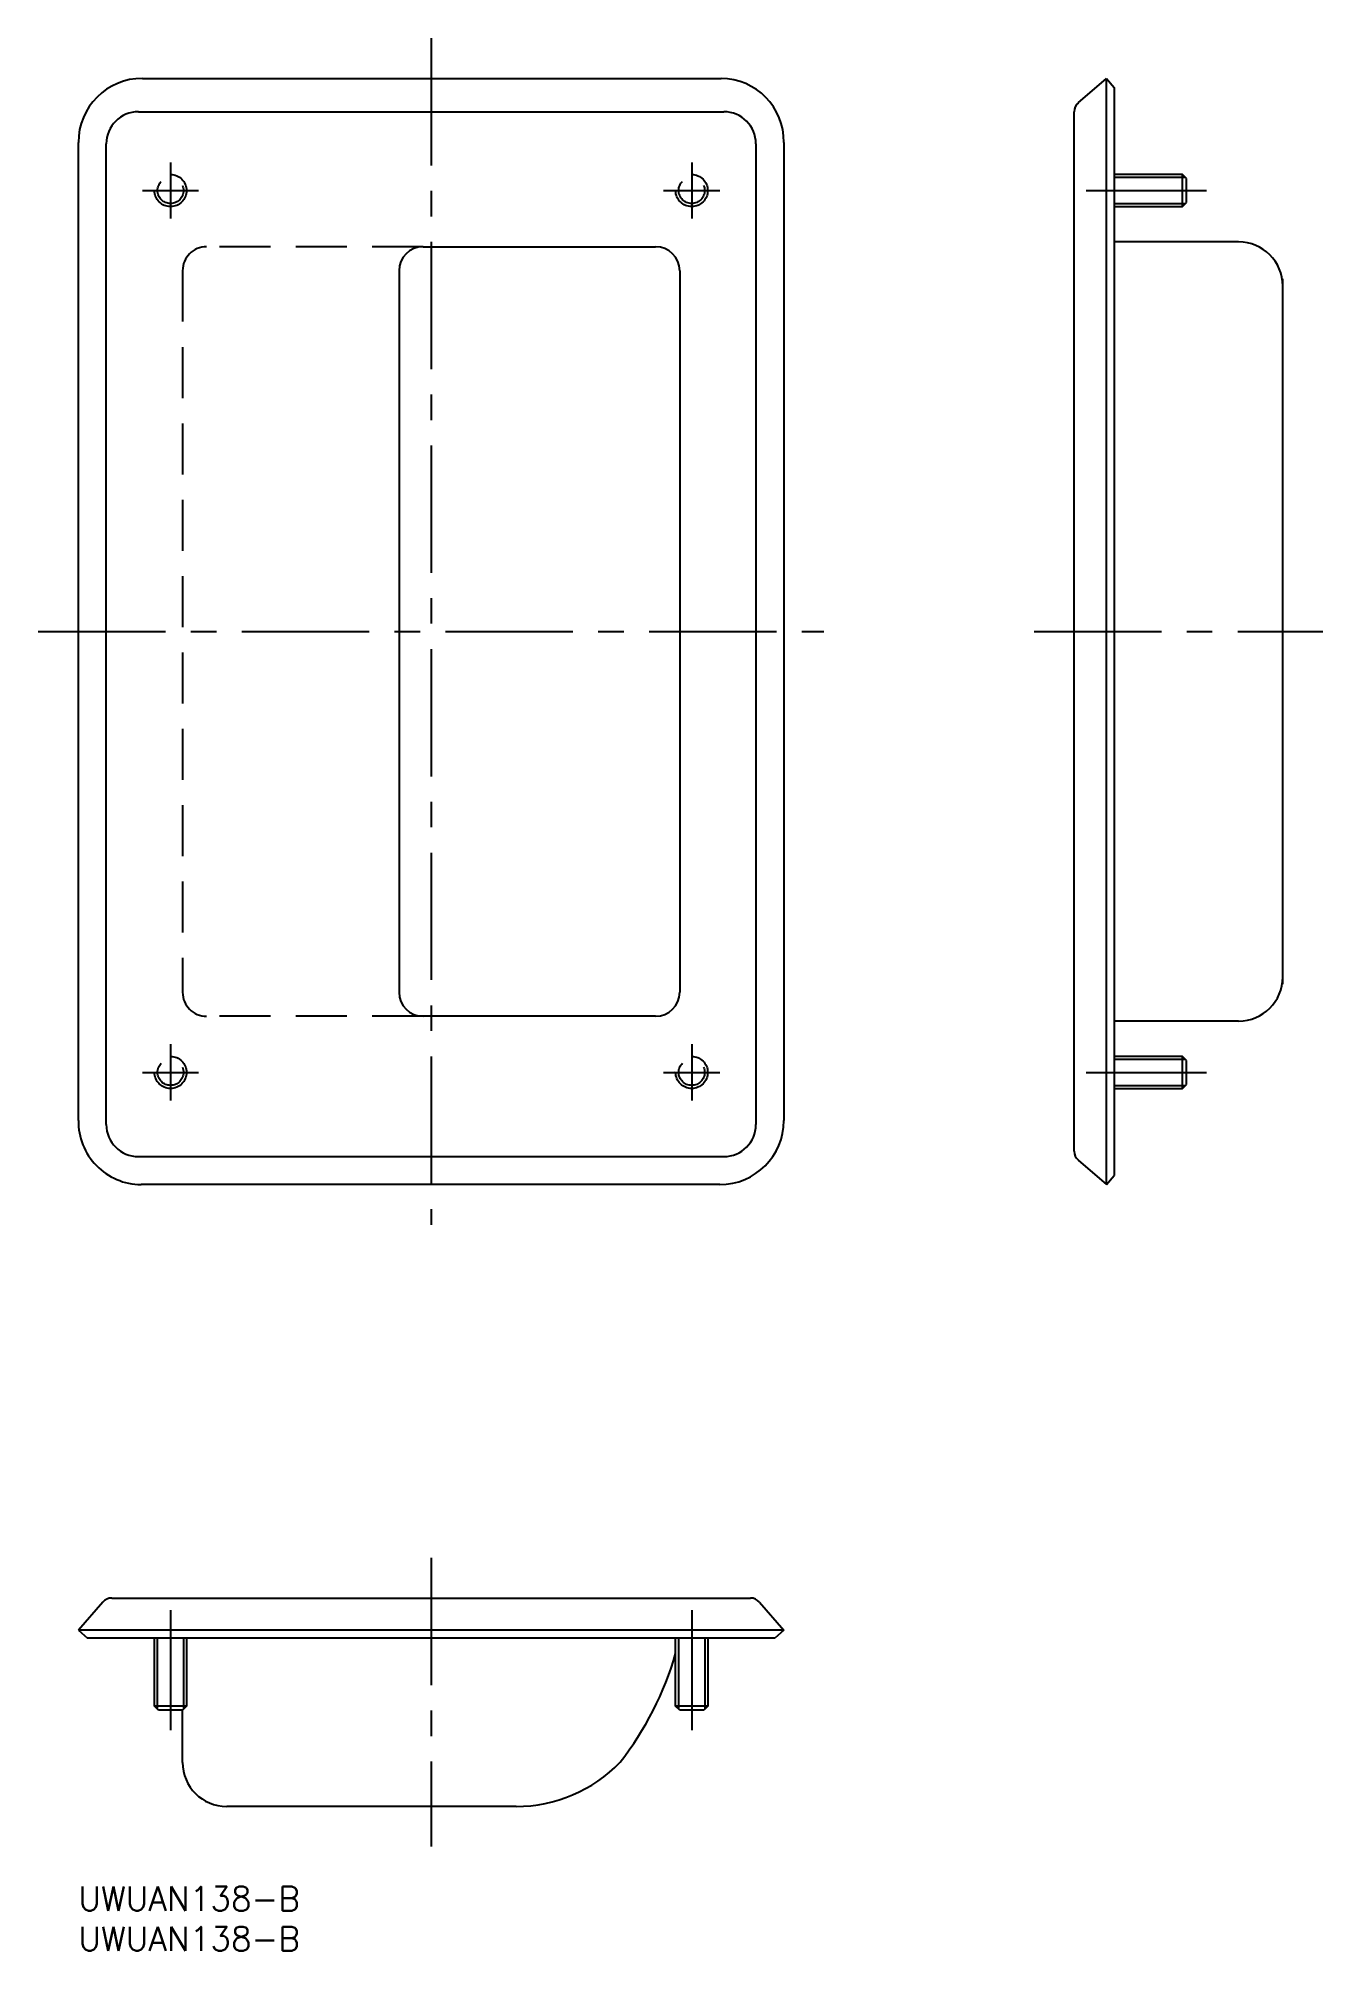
# Model space of a CAD drawing. Extents: x -5 to 155, y -8 to 231.
import ezdxf

# ---------------------------------------------------------------- set-up
doc = ezdxf.new("R2010")
doc.units = 0
doc.header["$LTSCALE"] = 0.5
doc.linetypes.add('CENTER', pattern=[50.8, 31.75, -6.35, 6.35, -6.35])
doc.linetypes.add('DASHED', pattern=[19.05, 12.7, -6.35])
for name, color, linetype in [('MSM_CENTER', 1, 'CENTER'), ('MSM_CONTINUOUS', 7, 'CONTINUOUS'), ('MSM_DASHED', 4, 'DASHED'), ('MSM_NARROW', 5, 'CONTINUOUS'), ('MSM_PART_NUMBER', 7, 'CONTINUOUS')]:
    doc.layers.add(name, color=color, linetype=linetype)
doc.styles.get("Standard").update_dxf_attribs({"font": 'txt.shx', "height": 3, "bigfont": 'bigfont.shx'})

# ---------------------------------------------------------------- blocks, each defined once
blk = doc.blocks.new('*U3')
at = {"layer": 'MSM_PART_NUMBER'}
blk.add_text('UWUAN138-B', height=3, dxfattribs=at).set_placement((0, -3))
blk = doc.blocks.new('*U4')
at = {"layer": 'MSM_PART_NUMBER'}
blk.add_text('UWUAN138-B', height=3, dxfattribs=at).set_placement((0, -8))

msp = doc.modelspace()

# ---------------------------------------------------------------- linework, layer by layer
at = {"layer": 'MSM_CENTER'}
for p, q in [((44, 230.57), (44, 82.57)), ((11.5, 215.07), (11.5, 208.07)), ((76.5, 215.07), (76.5, 208.07)), ((8, 211.57), (15, 211.57)), ((73, 211.57), (80, 211.57)), ((125.72, 211.57), (140.71, 211.57)), ((-5, 156.57), (93, 156.57)), ((119.21, 156.57), (155.21, 156.57)), ((11.5, 105.07), (11.5, 98.07)), ((76.5, 105.07), (76.5, 98.07)), ((8, 101.57), (15, 101.57)), ((73, 101.57), (80, 101.57)), ((125.72, 101.57), (140.71, 101.57)), ((44, 41), (44, 5)), ((11.5, 34.48), (11.5, 19.5)), ((76.5, 34.48), (76.5, 19.5))]:
    msp.add_line(p, q, dxfattribs=at)
at = {"layer": 'MSM_CONTINUOUS'}
for p, q in [((8, 225.57), (80.17, 225.57)), ((124.72, 222.53), (128.22, 225.57)), ((128.22, 87.57), (128.22, 225.57)), ((128.22, 225.57), (129.21, 224.44)), ((129.21, 224.44), (129.21, 88.7)), ((7.49, 221.4), (80.51, 221.4)), ((124.21, 91.75), (124.21, 221.4)), ((0, 95.57), (0, 217.57)), ((3.49, 95.06), (3.49, 217.4)), ((84.51, 217.4), (84.51, 95.06)), ((88, 217.57), (88, 95.57)), ((137.71, 213.57), (129.21, 213.57)), ((138.21, 213.07), (137.71, 213.57)), ((137.71, 209.57), (137.71, 213.57)), ((138.21, 210.07), (138.21, 213.07)), ((137.71, 209.57), (138.21, 210.07)), ((129.21, 209.57), (137.71, 209.57)), ((144.71, 205.17), (129.21, 205.17)), ((43, 204.57), (72, 204.57)), ((40, 201.57), (40, 111.57)), ((75, 201.57), (75, 111.57)), ((150.21, 112.57), (150.21, 200.57)), ((72, 108.57), (43, 108.57)), ((144.71, 107.97), (129.21, 107.97)), ((137.71, 103.57), (129.21, 103.57)), ((138.21, 103.07), (137.71, 103.57)), ((137.71, 99.57), (137.71, 103.57)), ((138.21, 100.07), (138.21, 103.07)), ((129.21, 99.57), (137.71, 99.57)), ((137.71, 99.57), (138.21, 100.07)), ((7.49, 91.06), (80.51, 91.06)), ((124.72, 90.61), (128.22, 87.57)), ((128.22, 87.57), (129.21, 88.7)), ((80, 87.57), (7.83, 87.57)), ((4.17, 36), (83.83, 36)), ((3.04, 35.48), (0, 31.98)), ((84.96, 35.48), (88, 31.98)), ((88, 31.98), (0, 31.98)), ((0, 31.98), (1.13, 31)), ((88, 31.98), (86.87, 31)), ((86.87, 31), (1.13, 31)), ((9.5, 22.5), (9.5, 31)), ((13.5, 31), (13.5, 22.5)), ((74.5, 22.5), (74.5, 31)), ((78.5, 31), (78.5, 22.5)), ((10, 22), (9.5, 22.5)), ((13.5, 22.5), (9.5, 22.5)), ((13, 22), (10, 22)), ((13.5, 22.5), (13, 22)), ((13, 15.5), (13, 22)), ((75, 22), (74.5, 22.5)), ((78.5, 22.5), (74.5, 22.5)), ((78, 22), (75, 22)), ((78.5, 22.5), (78, 22)), ((54.61, 10), (18.5, 10))]:
    msp.add_line(p, q, dxfattribs=at)
for centre, radius, start, end in [((8, 217.57), 8, 90, 180), ((80.09, 217.66), 7.91, 359.368, 89.368), ((125.71, 221.4), 1.5, 131, 180), ((7.49, 217.4), 4, 90, 180), ((80.51, 217.4), 4, 0, 90), ((144.71, 199.67), 5.5, 0, 90), ((43, 201.57), 3, 90, 180), ((72, 201.57), 3, 0, 90), ((144.71, 113.47), 5.5, 270, 0), ((43, 111.57), 3, 180, 270), ((72, 111.57), 3, 270, 0), ((7.91, 95.48), 7.91, 179.368, 269.368), ((80, 95.57), 8, 270, 0), ((7.49, 95.06), 4, 180, 270), ((80.51, 95.06), 4, 270, 0), ((125.71, 91.75), 1.5, 180, 229), ((4.17, 34.5), 1.5, 90, 139), ((83.83, 34.5), 1.5, 41, 90), ((36.06, 40.15), 40, 321.9795, 343.9441), ((18.5, 15.5), 5.5, 180, 270), ((54.61, 28), 18, 270, 316.0592)]:
    msp.add_arc(centre, radius, start, end, dxfattribs=at)
at = {"layer": 'MSM_DASHED'}
for p, q in [((43, 204.57), (16, 204.57)), ((13, 201.57), (13, 111.57)), ((43, 108.57), (16, 108.57))]:
    msp.add_line(p, q, dxfattribs=at)
for centre, radius in [((11.5, 211.57), 2), ((11.5, 211.57), 1.62), ((76.5, 211.57), 2), ((76.5, 211.57), 1.62), ((11.5, 101.57), 2), ((11.5, 101.57), 1.62), ((76.5, 101.57), 2), ((76.5, 101.57), 1.62)]:
    msp.add_circle(centre, radius, dxfattribs=at)
for centre, start, end in [((16, 201.57), 90, 180), ((16, 111.57), 180, 270)]:
    msp.add_arc(centre, 3, start, end, dxfattribs=at)
at = {"layer": 'MSM_NARROW'}
for p, q in [((138.09, 213.19), (129.21, 213.19)), ((129.21, 209.95), (138.09, 209.95)), ((138.09, 103.19), (129.21, 103.19)), ((129.21, 99.95), (138.09, 99.95)), ((9.88, 22.12), (9.88, 31)), ((13.12, 31), (13.12, 22.12)), ((74.88, 22.12), (74.88, 31)), ((78.12, 31), (78.12, 22.12))]:
    msp.add_line(p, q, dxfattribs=at)

# ---------------------------------------------------------------- block references
at = {"layer": 'MSM_CONTINUOUS'}
for name in ['*U3', '*U4']:
    msp.add_blockref(name, (0, 0), dxfattribs=at)

doc.saveas('drawing.dxf')
